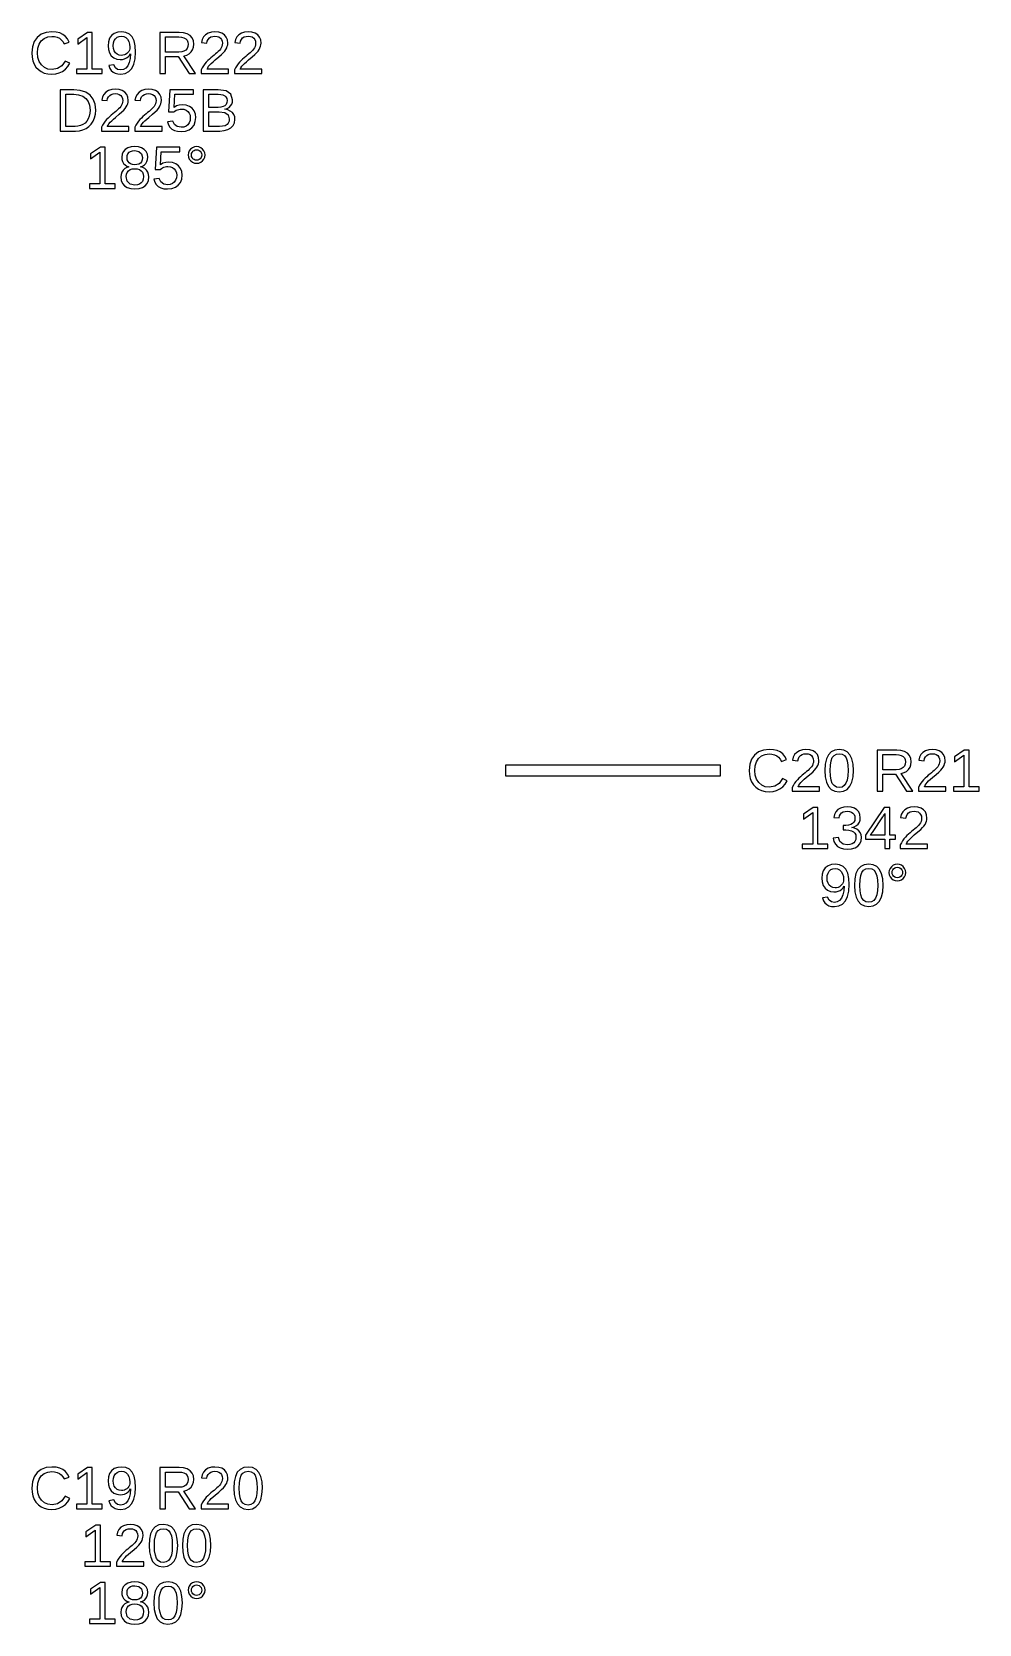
# Model space of a CAD drawing. Extents: x 194 to 2890, y 45 to 1503.
# Drawn here: x 2058 to 2190, y 456.1 to 678 of the extents above; entities that cross this region are included whole.
import ezdxf

# ---------------------------------------------------------------- set-up
doc = ezdxf.new("R2010")
doc.units = 0
doc.layers.get('0').update_dxf_attribs({"linetype": 'CONTINUOUS'})

msp = doc.modelspace()

# ---------------------------------------------------------------- linework, layer by layer
for points in [[(2061.31, 672.093), (2061.81, 672.222), (2062.26, 672.437), (2062.66, 672.734), (2062.99, 673.109), (2063.26, 673.564), (2062.62, 673.881), (2062.15, 673.219), (2061.55, 672.821), (2060.81, 672.689), (2060.23, 672.76), (2059.73, 672.974), (2059.32, 673.33), (2059.01, 673.803), (2058.83, 674.368), (2058.77, 675.024), (2058.83, 675.685), (2059, 676.244), (2059.3, 676.703), (2059.7, 677.043), (2060.19, 677.247), (2060.78, 677.315), (2061.16, 677.286), (2061.51, 677.198), (2061.83, 677.051), (2062.09, 676.848), (2062.31, 676.593), (2062.47, 676.286), (2063.2, 676.53), (2062.97, 676.961), (2062.67, 677.315), (2062.3, 677.592), (2061.86, 677.791), (2061.35, 677.91), (2060.77, 677.95), (2059.96, 677.863), (2059.28, 677.604), (2058.72, 677.173), (2058.31, 676.589), (2058.06, 675.873), (2057.98, 675.024), (2058.02, 674.441), (2058.13, 673.913), (2058.31, 673.44), (2058.56, 673.028), (2058.89, 672.685), (2059.27, 672.41), (2059.72, 672.21), (2060.22, 672.09), (2060.77, 672.05)], [(2067.8, 672.754), (2066.41, 672.754), (2066.41, 677.864), (2065.73, 677.864), (2064.37, 676.933), (2064.37, 676.241), (2065.67, 677.165), (2065.67, 672.754), (2064.21, 672.754), (2064.21, 672.132), (2067.8, 672.132)], [(2070.99, 672.138), (2071.5, 672.403), (2071.91, 672.844), (2072.21, 673.448), (2072.39, 674.205), (2072.45, 675.114), (2072.39, 675.981), (2072.23, 676.691), (2071.96, 677.242), (2071.58, 677.635), (2071.09, 677.871), (2070.51, 677.95), (2069.95, 677.893), (2069.48, 677.721), (2069.1, 677.435), (2068.82, 677.049), (2068.65, 676.578), (2068.6, 676.021), (2068.65, 675.476), (2068.8, 675.009), (2069.06, 674.617), (2069.41, 674.324), (2069.82, 674.147), (2070.3, 674.089), (2070.61, 674.113), (2070.89, 674.187), (2071.17, 674.31), (2071.4, 674.474), (2071.59, 674.67), (2071.72, 674.898), (2071.68, 674.23), (2071.56, 673.672), (2071.36, 673.226), (2071.1, 672.901), (2070.77, 672.705), (2070.38, 672.64), (2069.94, 672.72), (2069.62, 672.958), (2069.42, 673.356), (2068.72, 673.246), (2068.86, 672.865), (2069.05, 672.56), (2069.3, 672.333), (2069.6, 672.176), (2069.95, 672.082), (2070.37, 672.05)], [(2070.15, 674.707), (2069.88, 674.828), (2069.65, 675.03), (2069.48, 675.302), (2069.38, 675.633), (2069.34, 676.021), (2069.38, 676.403), (2069.48, 676.727), (2069.65, 676.996), (2069.88, 677.196), (2070.15, 677.316), (2070.48, 677.356), (2070.81, 677.309), (2071.1, 677.169), (2071.33, 676.935), (2071.51, 676.624), (2071.61, 676.253), (2071.65, 675.822), (2071.63, 675.605), (2071.58, 675.404), (2071.49, 675.22), (2071.38, 675.057), (2071.23, 674.92), (2071.06, 674.811), (2070.88, 674.731), (2070.68, 674.682), (2070.47, 674.666)], [(2076.62, 674.512), (2078.4, 674.512), (2079.89, 672.132), (2080.79, 672.132), (2079.16, 674.601), (2079.57, 674.713), (2079.91, 674.896), (2080.19, 675.151), (2080.4, 675.463), (2080.52, 675.821), (2080.56, 676.225), (2080.5, 676.702), (2080.33, 677.104), (2080.03, 677.431), (2079.63, 677.672), (2079.14, 677.816), (2078.54, 677.864), (2075.84, 677.864), (2075.84, 672.132), (2076.62, 672.132)], [(2076.62, 675.126), (2076.62, 677.242), (2078.46, 677.242), (2078.85, 677.213), (2079.18, 677.125), (2079.44, 676.979), (2079.63, 676.778), (2079.74, 676.524), (2079.78, 676.217), (2079.74, 675.898), (2079.63, 675.63), (2079.44, 675.413), (2079.19, 675.254), (2078.87, 675.158), (2078.49, 675.126)], [(2085.39, 672.754), (2082.4, 672.754), (2082.5, 672.946), (2082.63, 673.144), (2082.8, 673.346), (2083, 673.559), (2083.25, 673.789), (2083.54, 674.036), (2084.05, 674.457), (2084.43, 674.797), (2084.7, 675.057), (2084.88, 675.277), (2085.03, 675.496), (2085.15, 675.716), (2085.23, 675.936), (2085.28, 676.157), (2085.3, 676.379), (2085.25, 676.843), (2085.09, 677.23), (2084.84, 677.541), (2084.48, 677.768), (2084.04, 677.904), (2083.5, 677.95), (2083.01, 677.905), (2082.58, 677.769), (2082.21, 677.543), (2081.92, 677.24), (2081.73, 676.876), (2081.63, 676.448), (2082.38, 676.379), (2082.44, 676.663), (2082.56, 676.901), (2082.73, 677.093), (2082.95, 677.235), (2083.21, 677.319), (2083.5, 677.348), (2083.81, 677.319), (2084.06, 677.232), (2084.27, 677.087), (2084.43, 676.89), (2084.52, 676.646), (2084.55, 676.355), (2084.53, 676.13), (2084.48, 675.921), (2084.39, 675.728), (2084.27, 675.547), (2084.13, 675.37), (2083.97, 675.199), (2083.79, 675.031), (2083.59, 674.863), (2083.38, 674.695), (2083.17, 674.522), (2082.95, 674.34), (2082.73, 674.148), (2082.51, 673.943), (2082.3, 673.724), (2082.1, 673.488), (2081.91, 673.233), (2081.74, 672.953), (2081.59, 672.648), (2081.59, 672.132), (2085.39, 672.132)], [(2090.03, 672.754), (2087.03, 672.754), (2087.13, 672.946), (2087.27, 673.144), (2087.43, 673.346), (2087.64, 673.559), (2087.89, 673.789), (2088.18, 674.036), (2088.68, 674.457), (2089.07, 674.797), (2089.33, 675.057), (2089.51, 675.277), (2089.67, 675.496), (2089.78, 675.716), (2089.87, 675.936), (2089.92, 676.157), (2089.94, 676.379), (2089.88, 676.843), (2089.73, 677.23), (2089.47, 677.541), (2089.12, 677.768), (2088.67, 677.904), (2088.14, 677.95), (2087.64, 677.905), (2087.21, 677.769), (2086.85, 677.543), (2086.56, 677.24), (2086.36, 676.876), (2086.26, 676.448), (2087.01, 676.379), (2087.07, 676.663), (2087.19, 676.901), (2087.37, 677.093), (2087.59, 677.235), (2087.84, 677.319), (2088.14, 677.348), (2088.44, 677.319), (2088.7, 677.232), (2088.91, 677.087), (2089.06, 676.89), (2089.15, 676.646), (2089.18, 676.355), (2089.17, 676.13), (2089.11, 675.921), (2089.02, 675.728), (2088.9, 675.547), (2088.76, 675.37), (2088.6, 675.199), (2088.42, 675.031), (2088.23, 674.863), (2088.02, 674.695), (2087.8, 674.522), (2087.58, 674.34), (2087.36, 674.148), (2087.15, 673.943), (2086.94, 673.724), (2086.74, 673.488), (2086.55, 673.233), (2086.38, 672.953), (2086.23, 672.648), (2086.23, 672.132), (2090.03, 672.132)], [(2064.62, 664.171), (2065.11, 664.289), (2065.55, 664.485), (2065.94, 664.756), (2066.27, 665.096), (2066.53, 665.505), (2066.73, 665.973), (2066.84, 666.49), (2066.88, 667.057), (2066.79, 667.886), (2066.53, 668.579), (2066.09, 669.134), (2065.49, 669.54), (2064.74, 669.783), (2063.84, 669.864), (2061.94, 669.864), (2061.94, 664.132), (2064.09, 664.132)], [(2062.72, 664.754), (2062.72, 669.242), (2063.82, 669.242), (2064.5, 669.18), (2065.07, 668.993), (2065.51, 668.682), (2065.84, 668.253), (2066.03, 667.711), (2066.1, 667.057), (2066.07, 666.606), (2065.98, 666.196), (2065.84, 665.828), (2065.65, 665.508), (2065.4, 665.242), (2065.11, 665.031), (2064.77, 664.877), (2064.4, 664.785), (2064, 664.754)], [(2071.49, 664.754), (2068.5, 664.754), (2068.6, 664.946), (2068.73, 665.144), (2068.9, 665.346), (2069.11, 665.559), (2069.36, 665.789), (2069.65, 666.036), (2070.15, 666.457), (2070.54, 666.797), (2070.8, 667.057), (2070.98, 667.277), (2071.13, 667.496), (2071.25, 667.716), (2071.34, 667.936), (2071.39, 668.157), (2071.4, 668.379), (2071.35, 668.843), (2071.2, 669.23), (2070.94, 669.541), (2070.58, 669.768), (2070.14, 669.904), (2069.61, 669.95), (2069.11, 669.905), (2068.68, 669.769), (2068.31, 669.543), (2068.03, 669.24), (2067.83, 668.876), (2067.73, 668.448), (2068.48, 668.379), (2068.54, 668.663), (2068.66, 668.901), (2068.83, 669.093), (2069.05, 669.235), (2069.31, 669.319), (2069.61, 669.348), (2069.91, 669.319), (2070.17, 669.232), (2070.37, 669.087), (2070.53, 668.89), (2070.62, 668.646), (2070.65, 668.355), (2070.63, 668.13), (2070.58, 667.921), (2070.49, 667.728), (2070.37, 667.547), (2070.23, 667.37), (2070.07, 667.199), (2069.89, 667.031), (2069.69, 666.863), (2069.49, 666.695), (2069.27, 666.522), (2069.05, 666.34), (2068.83, 666.148), (2068.62, 665.943), (2068.41, 665.724), (2068.2, 665.488), (2068.01, 665.233), (2067.85, 664.953), (2067.7, 664.648), (2067.7, 664.132), (2071.49, 664.132)], [(2076.13, 664.754), (2073.14, 664.754), (2073.24, 664.946), (2073.37, 665.144), (2073.54, 665.346), (2073.74, 665.559), (2073.99, 665.789), (2074.28, 666.036), (2074.79, 666.457), (2075.17, 666.797), (2075.43, 667.057), (2075.62, 667.277), (2075.77, 667.496), (2075.89, 667.716), (2075.97, 667.936), (2076.02, 668.157), (2076.04, 668.379), (2075.99, 668.843), (2075.83, 669.23), (2075.57, 669.541), (2075.22, 669.768), (2074.77, 669.904), (2074.24, 669.95), (2073.75, 669.905), (2073.31, 669.769), (2072.95, 669.543), (2072.66, 669.24), (2072.47, 668.876), (2072.36, 668.448), (2073.11, 668.379), (2073.18, 668.663), (2073.29, 668.901), (2073.47, 669.093), (2073.69, 669.235), (2073.95, 669.319), (2074.24, 669.348), (2074.54, 669.319), (2074.8, 669.232), (2075.01, 669.087), (2075.16, 668.89), (2075.25, 668.646), (2075.29, 668.355), (2075.27, 668.13), (2075.21, 667.921), (2075.12, 667.728), (2075.01, 667.547), (2074.87, 667.37), (2074.7, 667.199), (2074.52, 667.031), (2074.33, 666.863), (2074.12, 666.695), (2073.9, 666.522), (2073.69, 666.34), (2073.47, 666.148), (2073.25, 665.943), (2073.04, 665.724), (2072.84, 665.488), (2072.65, 665.233), (2072.48, 664.953), (2072.33, 664.648), (2072.33, 664.132), (2076.13, 664.132)], [(2079.39, 664.108), (2079.89, 664.282), (2080.29, 664.571), (2080.59, 664.961), (2080.77, 665.437), (2080.83, 665.999), (2080.78, 666.497), (2080.61, 666.929), (2080.33, 667.293), (2079.96, 667.569), (2079.51, 667.734), (2078.98, 667.789), (2078.53, 667.749), (2078.14, 667.627), (2077.8, 667.423), (2077.91, 669.242), (2080.5, 669.242), (2080.5, 669.864), (2077.24, 669.864), (2077.05, 666.78), (2077.76, 666.78), (2077.93, 666.915), (2078.11, 667.021), (2078.28, 667.098), (2078.45, 667.15), (2078.64, 667.181), (2078.83, 667.191), (2079.18, 667.154), (2079.49, 667.043), (2079.74, 666.858), (2079.92, 666.612), (2080.03, 666.321), (2080.07, 665.983), (2080.03, 665.597), (2079.92, 665.271), (2079.74, 665.004), (2079.49, 664.806), (2079.18, 664.688), (2078.81, 664.648), (2078.25, 664.743), (2077.86, 665.026), (2077.62, 665.499), (2076.88, 665.413), (2077.01, 665.006), (2077.22, 664.668), (2077.5, 664.4), (2077.87, 664.206), (2078.3, 664.089), (2078.8, 664.05)], [(2084.81, 664.179), (2085.32, 664.32), (2085.74, 664.557), (2086.05, 664.878), (2086.24, 665.275), (2086.3, 665.747), (2086.26, 666.107), (2086.14, 666.424), (2085.93, 666.697), (2085.65, 666.915), (2085.3, 667.068), (2084.88, 667.155), (2085.2, 667.259), (2085.47, 667.413), (2085.68, 667.618), (2085.84, 667.867), (2085.93, 668.152), (2085.97, 668.473), (2085.74, 669.246), (2085.07, 669.71), (2083.95, 669.864), (2081.87, 669.864), (2081.87, 664.132), (2084.19, 664.132)], [(2082.64, 667.427), (2082.64, 669.242), (2083.95, 669.242), (2084.32, 669.22), (2084.62, 669.153), (2084.87, 669.043), (2085.04, 668.88), (2085.15, 668.659), (2085.19, 668.379), (2085.15, 668.084), (2085.05, 667.845), (2084.88, 667.661), (2084.64, 667.531), (2084.33, 667.453), (2083.95, 667.427)], [(2082.64, 664.754), (2082.64, 666.821), (2084.09, 666.821), (2084.88, 666.708), (2085.36, 666.371), (2085.51, 665.808), (2085.48, 665.487), (2085.37, 665.224), (2085.19, 665.019), (2084.93, 664.872), (2084.58, 664.783), (2084.15, 664.754)], [(2069.61, 656.754), (2068.21, 656.754), (2068.21, 661.864), (2067.54, 661.864), (2066.18, 660.933), (2066.18, 660.241), (2067.48, 661.165), (2067.48, 656.754), (2066.02, 656.754), (2066.02, 656.132), (2069.61, 656.132)], [(2072.92, 656.099), (2073.4, 656.247), (2073.78, 656.494), (2074.06, 656.828), (2074.23, 657.24), (2074.29, 657.731), (2074.25, 658.087), (2074.15, 658.401), (2073.98, 658.672), (2073.75, 658.891), (2073.47, 659.047), (2073.13, 659.138), (2073.13, 659.155), (2073.42, 659.247), (2073.67, 659.401), (2073.87, 659.614), (2074.03, 659.873), (2074.12, 660.159), (2074.15, 660.473), (2074.09, 660.895), (2073.93, 661.254), (2073.66, 661.551), (2073.29, 661.773), (2072.84, 661.906), (2072.32, 661.95), (2071.81, 661.905), (2071.37, 661.769), (2071, 661.543), (2070.73, 661.244), (2070.57, 660.89), (2070.51, 660.481), (2070.54, 660.167), (2070.63, 659.881), (2070.78, 659.622), (2070.99, 659.407), (2071.23, 659.248), (2071.52, 659.146), (2071.52, 659.13), (2071.21, 659.043), (2070.93, 658.888), (2070.7, 658.666), (2070.52, 658.391), (2070.41, 658.077), (2070.38, 657.722), (2070.44, 657.229), (2070.61, 656.816), (2070.9, 656.486), (2071.29, 656.244), (2071.77, 656.099), (2072.34, 656.05)], [(2072.01, 659.452), (2071.75, 659.538), (2071.54, 659.681), (2071.39, 659.88), (2071.29, 660.13), (2071.26, 660.432), (2071.29, 660.728), (2071.38, 660.971), (2071.53, 661.16), (2071.74, 661.296), (2072, 661.377), (2072.32, 661.405), (2072.91, 661.297), (2073.27, 660.972), (2073.39, 660.432), (2073.36, 660.11), (2073.27, 659.853), (2073.11, 659.661), (2072.91, 659.529), (2072.64, 659.45), (2072.33, 659.423)], [(2077.49, 656.108), (2077.99, 656.282), (2078.4, 656.571), (2078.7, 656.961), (2078.88, 657.437), (2078.94, 657.999), (2078.88, 658.497), (2078.71, 658.929), (2078.43, 659.293), (2078.06, 659.569), (2077.61, 659.734), (2077.08, 659.789), (2076.64, 659.749), (2076.24, 659.627), (2075.9, 659.423), (2076.01, 661.242), (2078.6, 661.242), (2078.6, 661.864), (2075.34, 661.864), (2075.15, 658.78), (2075.87, 658.78), (2076.04, 658.915), (2076.21, 659.021), (2076.38, 659.098), (2076.56, 659.15), (2076.74, 659.181), (2076.93, 659.191), (2077.29, 659.154), (2077.59, 659.043), (2077.84, 658.858), (2078.03, 658.612), (2078.14, 658.321), (2078.17, 657.983), (2078.14, 657.597), (2078.03, 657.271), (2077.84, 657.004), (2077.59, 656.806), (2077.28, 656.688), (2076.92, 656.648), (2076.36, 656.743), (2075.96, 657.026), (2075.73, 657.499), (2074.98, 657.413), (2075.11, 657.006), (2075.32, 656.668), (2075.61, 656.4), (2075.97, 656.206), (2076.4, 656.089), (2076.9, 656.05)], [(2081.25, 659.668), (2081.53, 659.781), (2081.77, 659.968), (2081.96, 660.21), (2082.08, 660.484), (2082.12, 660.79), (2082.08, 661.097), (2081.97, 661.371), (2081.78, 661.612), (2081.53, 661.8), (2081.26, 661.912), (2080.95, 661.95), (2080.64, 661.912), (2080.36, 661.798), (2080.12, 661.608), (2079.93, 661.365), (2079.82, 661.093), (2079.78, 660.79), (2079.82, 660.488), (2079.93, 660.215), (2080.13, 659.972), (2080.37, 659.783), (2080.64, 659.669), (2080.95, 659.631)], [(2080.76, 660.082), (2080.59, 660.154), (2080.44, 660.274), (2080.32, 660.427), (2080.25, 660.599), (2080.23, 660.79), (2080.25, 660.981), (2080.32, 661.154), (2080.44, 661.307), (2080.59, 661.427), (2080.76, 661.499), (2080.95, 661.523), (2081.14, 661.499), (2081.31, 661.429), (2081.46, 661.311), (2081.58, 661.159), (2081.65, 660.986), (2081.67, 660.79), (2081.65, 660.597), (2081.58, 660.424), (2081.46, 660.271), (2081.31, 660.153), (2081.14, 660.082), (2080.95, 660.058)], [(2071.67, 656.731), (2071.27, 657.126), (2071.14, 657.783), (2071.17, 658.098), (2071.27, 658.365), (2071.45, 658.583), (2071.68, 658.745), (2071.97, 658.842), (2072.32, 658.874), (2072.67, 658.844), (2072.97, 658.754), (2073.21, 658.603), (2073.39, 658.394), (2073.49, 658.126), (2073.53, 657.8), (2073.5, 657.42), (2073.4, 657.115), (2073.23, 656.886), (2073.01, 656.727), (2072.71, 656.631), (2072.34, 656.599)], [(2161.31, 572.093), (2161.81, 572.222), (2162.26, 572.437), (2162.66, 572.734), (2162.99, 573.109), (2163.26, 573.564), (2162.62, 573.881), (2162.15, 573.219), (2161.55, 572.821), (2160.81, 572.689), (2160.23, 572.76), (2159.73, 572.974), (2159.32, 573.33), (2159.01, 573.803), (2158.83, 574.368), (2158.77, 575.024), (2158.83, 575.685), (2159, 576.244), (2159.3, 576.703), (2159.7, 577.043), (2160.19, 577.247), (2160.78, 577.315), (2161.16, 577.286), (2161.51, 577.198), (2161.83, 577.051), (2162.09, 576.848), (2162.31, 576.593), (2162.47, 576.286), (2163.2, 576.53), (2162.97, 576.961), (2162.67, 577.315), (2162.3, 577.592), (2161.86, 577.791), (2161.35, 577.91), (2160.77, 577.95), (2159.96, 577.863), (2159.28, 577.604), (2158.72, 577.173), (2158.31, 576.589), (2158.06, 575.873), (2157.98, 575.024), (2158.02, 574.441), (2158.13, 573.913), (2158.31, 573.44), (2158.56, 573.028), (2158.89, 572.685), (2159.27, 572.41), (2159.72, 572.21), (2160.22, 572.09), (2160.77, 572.05)], [(2167.79, 572.754), (2164.8, 572.754), (2164.9, 572.946), (2165.03, 573.144), (2165.2, 573.346), (2165.4, 573.559), (2165.65, 573.789), (2165.94, 574.036), (2166.45, 574.457), (2166.83, 574.797), (2167.09, 575.057), (2167.28, 575.277), (2167.43, 575.496), (2167.55, 575.716), (2167.63, 575.936), (2167.68, 576.157), (2167.7, 576.379), (2167.65, 576.843), (2167.49, 577.23), (2167.23, 577.541), (2166.88, 577.768), (2166.43, 577.904), (2165.9, 577.95), (2165.41, 577.905), (2164.98, 577.769), (2164.61, 577.543), (2164.32, 577.24), (2164.13, 576.876), (2164.02, 576.448), (2164.77, 576.379), (2164.84, 576.663), (2164.96, 576.901), (2165.13, 577.093), (2165.35, 577.235), (2165.61, 577.319), (2165.9, 577.348), (2166.2, 577.319), (2166.46, 577.232), (2166.67, 577.087), (2166.82, 576.89), (2166.92, 576.646), (2166.95, 576.355), (2166.93, 576.13), (2166.87, 575.921), (2166.79, 575.728), (2166.67, 575.547), (2166.53, 575.37), (2166.36, 575.199), (2166.18, 575.031), (2165.99, 574.863), (2165.78, 574.695), (2165.56, 574.522), (2165.35, 574.34), (2165.13, 574.148), (2164.91, 573.943), (2164.7, 573.724), (2164.5, 573.488), (2164.31, 573.233), (2164.14, 572.953), (2163.99, 572.648), (2163.99, 572.132), (2167.79, 572.132)], [(2171.12, 572.134), (2171.62, 572.387), (2172.01, 572.807), (2172.29, 573.387), (2172.46, 574.118), (2172.52, 575), (2172.46, 575.894), (2172.3, 576.629), (2172.03, 577.205), (2171.65, 577.619), (2171.16, 577.867), (2170.54, 577.95), (2169.91, 577.868), (2169.4, 577.623), (2169.02, 577.213), (2168.75, 576.64), (2168.59, 575.902), (2168.53, 575), (2168.59, 574.114), (2168.75, 573.382), (2169.03, 572.803), (2169.42, 572.385), (2169.91, 572.134), (2170.51, 572.05)], [(2170.13, 572.711), (2169.81, 572.9), (2169.57, 573.214), (2169.41, 573.664), (2169.31, 574.259), (2169.27, 575), (2169.31, 575.759), (2169.4, 576.362), (2169.57, 576.806), (2169.81, 577.112), (2170.13, 577.295), (2170.54, 577.356), (2170.94, 577.294), (2171.25, 577.108), (2171.49, 576.798), (2171.64, 576.351), (2171.74, 575.751), (2171.77, 575), (2171.74, 574.271), (2171.64, 573.68), (2171.47, 573.226), (2171.23, 572.905), (2170.92, 572.712), (2170.52, 572.648)], [(2176.62, 574.512), (2178.4, 574.512), (2179.89, 572.132), (2180.79, 572.132), (2179.16, 574.601), (2179.57, 574.713), (2179.91, 574.896), (2180.19, 575.151), (2180.4, 575.463), (2180.52, 575.821), (2180.56, 576.225), (2180.5, 576.702), (2180.33, 577.104), (2180.03, 577.431), (2179.63, 577.672), (2179.14, 577.816), (2178.54, 577.864), (2175.84, 577.864), (2175.84, 572.132), (2176.62, 572.132)], [(2176.62, 575.126), (2176.62, 577.242), (2178.46, 577.242), (2178.85, 577.213), (2179.18, 577.125), (2179.44, 576.979), (2179.63, 576.778), (2179.74, 576.524), (2179.78, 576.217), (2179.74, 575.898), (2179.63, 575.63), (2179.44, 575.413), (2179.19, 575.254), (2178.87, 575.158), (2178.49, 575.126)], [(2185.39, 572.754), (2182.4, 572.754), (2182.5, 572.946), (2182.63, 573.144), (2182.8, 573.346), (2183, 573.559), (2183.25, 573.789), (2183.54, 574.036), (2184.05, 574.457), (2184.43, 574.797), (2184.7, 575.057), (2184.88, 575.277), (2185.03, 575.496), (2185.15, 575.716), (2185.23, 575.936), (2185.28, 576.157), (2185.3, 576.379), (2185.25, 576.843), (2185.09, 577.23), (2184.84, 577.541), (2184.48, 577.768), (2184.04, 577.904), (2183.5, 577.95), (2183.01, 577.905), (2182.58, 577.769), (2182.21, 577.543), (2181.92, 577.24), (2181.73, 576.876), (2181.63, 576.448), (2182.38, 576.379), (2182.44, 576.663), (2182.56, 576.901), (2182.73, 577.093), (2182.95, 577.235), (2183.21, 577.319), (2183.5, 577.348), (2183.81, 577.319), (2184.06, 577.232), (2184.27, 577.087), (2184.43, 576.89), (2184.52, 576.646), (2184.55, 576.355), (2184.53, 576.13), (2184.48, 575.921), (2184.39, 575.728), (2184.27, 575.547), (2184.13, 575.37), (2183.97, 575.199), (2183.79, 575.031), (2183.59, 574.863), (2183.38, 574.695), (2183.17, 574.522), (2182.95, 574.34), (2182.73, 574.148), (2182.51, 573.943), (2182.3, 573.724), (2182.1, 573.488), (2181.91, 573.233), (2181.74, 572.953), (2181.59, 572.648), (2181.59, 572.132), (2185.39, 572.132)], [(2190.04, 572.754), (2188.64, 572.754), (2188.64, 577.864), (2187.97, 577.864), (2186.61, 576.933), (2186.61, 576.241), (2187.91, 577.165), (2187.91, 572.754), (2186.45, 572.754), (2186.45, 572.132), (2190.04, 572.132)], [(2154, 575.75), (2124, 575.75), (2124, 574.25), (2154, 574.25)], [(2168.96, 564.754), (2167.56, 564.754), (2167.56, 569.864), (2166.89, 569.864), (2165.53, 568.933), (2165.53, 568.241), (2166.83, 569.165), (2166.83, 564.754), (2165.37, 564.754), (2165.37, 564.132), (2168.96, 564.132)], [(2172.26, 564.099), (2172.74, 564.244), (2173.13, 564.486), (2173.41, 564.816), (2173.58, 565.225), (2173.63, 565.714), (2173.59, 566.06), (2173.47, 566.363), (2173.28, 566.626), (2173.01, 566.835), (2172.67, 566.978), (2172.27, 567.057), (2172.27, 567.073), (2172.63, 567.179), (2172.93, 567.335), (2173.17, 567.539), (2173.34, 567.791), (2173.44, 568.089), (2173.47, 568.432), (2173.42, 568.875), (2173.26, 569.247), (2173, 569.549), (2172.64, 569.772), (2172.19, 569.905), (2171.66, 569.95), (2171.16, 569.906), (2170.73, 569.774), (2170.36, 569.555), (2170.08, 569.258), (2169.88, 568.892), (2169.78, 568.457), (2170.52, 568.4), (2170.58, 568.678), (2170.69, 568.911), (2170.86, 569.099), (2171.08, 569.237), (2171.35, 569.32), (2171.65, 569.348), (2171.97, 569.318), (2172.24, 569.229), (2172.45, 569.081), (2172.6, 568.882), (2172.69, 568.64), (2172.72, 568.355), (2172.69, 568.068), (2172.57, 567.826), (2172.39, 567.629), (2172.14, 567.483), (2171.83, 567.395), (2171.46, 567.366), (2171.06, 567.366), (2171.06, 566.731), (2171.47, 566.731), (2171.89, 566.702), (2172.24, 566.615), (2172.51, 566.469), (2172.71, 566.271), (2172.83, 566.028), (2172.87, 565.739), (2172.84, 565.41), (2172.73, 565.14), (2172.56, 564.929), (2172.32, 564.778), (2172.03, 564.687), (2171.69, 564.656), (2171.06, 564.769), (2170.64, 565.108), (2170.44, 565.674), (2169.68, 565.604), (2169.79, 565.134), (2170, 564.746), (2170.3, 564.443), (2170.68, 564.225), (2171.15, 564.094), (2171.69, 564.05)], [(2177.58, 565.429), (2178.39, 565.429), (2178.39, 566.007), (2177.58, 566.007), (2177.58, 569.864), (2176.82, 569.864), (2174.19, 565.999), (2174.19, 565.429), (2176.89, 565.429), (2176.89, 564.132), (2177.58, 564.132)], [(2174.87, 566.007), (2174.93, 566.089), (2175.15, 566.39), (2176.62, 568.554), (2176.66, 568.618), (2176.71, 568.708), (2176.78, 568.823), (2176.84, 568.932), (2176.88, 569.004), (2176.89, 569.038), (2176.89, 566.007)], [(2182.85, 564.754), (2179.86, 564.754), (2179.96, 564.946), (2180.09, 565.144), (2180.26, 565.346), (2180.46, 565.559), (2180.71, 565.789), (2181, 566.036), (2181.51, 566.457), (2181.89, 566.797), (2182.15, 567.057), (2182.34, 567.277), (2182.49, 567.496), (2182.61, 567.716), (2182.69, 567.936), (2182.74, 568.157), (2182.76, 568.379), (2182.71, 568.843), (2182.55, 569.23), (2182.29, 569.541), (2181.94, 569.768), (2181.5, 569.904), (2180.96, 569.95), (2180.47, 569.905), (2180.04, 569.769), (2179.67, 569.543), (2179.38, 569.24), (2179.19, 568.876), (2179.09, 568.448), (2179.83, 568.379), (2179.9, 568.663), (2180.02, 568.901), (2180.19, 569.093), (2180.41, 569.235), (2180.67, 569.319), (2180.96, 569.348), (2181.27, 569.319), (2181.52, 569.232), (2181.73, 569.087), (2181.88, 568.89), (2181.98, 568.646), (2182.01, 568.355), (2181.99, 568.13), (2181.94, 567.921), (2181.85, 567.728), (2181.73, 567.547), (2181.59, 567.37), (2181.43, 567.199), (2181.25, 567.031), (2181.05, 566.863), (2180.84, 566.695), (2180.63, 566.522), (2180.41, 566.34), (2180.19, 566.148), (2179.97, 565.943), (2179.76, 565.724), (2179.56, 565.488), (2179.37, 565.233), (2179.2, 564.953), (2179.05, 564.648), (2179.05, 564.132), (2182.85, 564.132)], [(2170.48, 556.138), (2170.99, 556.403), (2171.4, 556.844), (2171.7, 557.448), (2171.88, 558.205), (2171.94, 559.114), (2171.88, 559.981), (2171.72, 560.691), (2171.45, 561.242), (2171.07, 561.635), (2170.58, 561.871), (2170, 561.95), (2169.44, 561.893), (2168.97, 561.721), (2168.59, 561.435), (2168.31, 561.049), (2168.15, 560.578), (2168.09, 560.021), (2168.14, 559.476), (2168.3, 559.009), (2168.55, 558.617), (2168.9, 558.324), (2169.31, 558.147), (2169.79, 558.089), (2170.1, 558.113), (2170.39, 558.187), (2170.66, 558.31), (2170.89, 558.474), (2171.08, 558.67), (2171.21, 558.898), (2171.17, 558.23), (2171.05, 557.672), (2170.85, 557.226), (2170.59, 556.901), (2170.26, 556.705), (2169.88, 556.64), (2169.44, 556.72), (2169.11, 556.958), (2168.91, 557.356), (2168.21, 557.246), (2168.35, 556.865), (2168.54, 556.56), (2168.79, 556.333), (2169.09, 556.176), (2169.45, 556.082), (2169.86, 556.05)], [(2175.25, 556.134), (2175.74, 556.387), (2176.14, 556.807), (2176.42, 557.387), (2176.59, 558.118), (2176.64, 559), (2176.59, 559.894), (2176.43, 560.629), (2176.16, 561.205), (2175.78, 561.619), (2175.28, 561.867), (2174.67, 561.95), (2174.03, 561.868), (2173.53, 561.623), (2173.14, 561.213), (2172.87, 560.64), (2172.71, 559.902), (2172.66, 559), (2172.71, 558.114), (2172.88, 557.382), (2173.16, 556.803), (2173.54, 556.385), (2174.04, 556.134), (2174.64, 556.05)], [(2178.94, 559.668), (2179.21, 559.781), (2179.46, 559.968), (2179.65, 560.21), (2179.76, 560.484), (2179.8, 560.79), (2179.76, 561.097), (2179.65, 561.371), (2179.46, 561.612), (2179.22, 561.8), (2178.94, 561.912), (2178.63, 561.95), (2178.32, 561.912), (2178.05, 561.798), (2177.8, 561.608), (2177.62, 561.365), (2177.5, 561.093), (2177.46, 560.79), (2177.5, 560.488), (2177.62, 560.215), (2177.81, 559.972), (2178.05, 559.783), (2178.33, 559.669), (2178.63, 559.631)], [(2178.44, 560.082), (2178.27, 560.154), (2178.12, 560.274), (2178, 560.427), (2177.93, 560.599), (2177.91, 560.79), (2177.93, 560.981), (2178, 561.154), (2178.12, 561.307), (2178.27, 561.427), (2178.44, 561.499), (2178.63, 561.523), (2178.83, 561.499), (2179, 561.429), (2179.15, 561.311), (2179.26, 561.159), (2179.33, 560.986), (2179.36, 560.79), (2179.33, 560.597), (2179.26, 560.424), (2179.15, 560.271), (2178.99, 560.153), (2178.82, 560.082), (2178.63, 560.058)], [(2169.64, 558.707), (2169.37, 558.828), (2169.14, 559.03), (2168.97, 559.302), (2168.87, 559.633), (2168.83, 560.021), (2168.87, 560.403), (2168.97, 560.727), (2169.14, 560.996), (2169.37, 561.196), (2169.65, 561.316), (2169.97, 561.356), (2170.3, 561.309), (2170.59, 561.169), (2170.82, 560.935), (2171, 560.624), (2171.11, 560.253), (2171.14, 559.822), (2171.12, 559.605), (2171.07, 559.404), (2170.98, 559.22), (2170.87, 559.057), (2170.72, 558.92), (2170.56, 558.811), (2170.37, 558.731), (2170.17, 558.682), (2169.97, 558.666)], [(2174.25, 556.711), (2173.94, 556.9), (2173.7, 557.214), (2173.53, 557.664), (2173.43, 558.259), (2173.4, 559), (2173.43, 559.759), (2173.53, 560.362), (2173.69, 560.806), (2173.93, 561.112), (2174.26, 561.295), (2174.67, 561.356), (2175.06, 561.294), (2175.38, 561.108), (2175.61, 560.798), (2175.77, 560.351), (2175.87, 559.751), (2175.9, 559), (2175.86, 558.271), (2175.76, 557.68), (2175.6, 557.226), (2175.36, 556.905), (2175.04, 556.712), (2174.65, 556.648)], [(2061.31, 472.093), (2061.81, 472.222), (2062.26, 472.437), (2062.66, 472.734), (2062.99, 473.109), (2063.26, 473.564), (2062.62, 473.881), (2062.15, 473.219), (2061.55, 472.821), (2060.81, 472.689), (2060.23, 472.76), (2059.73, 472.974), (2059.32, 473.33), (2059.01, 473.803), (2058.83, 474.368), (2058.77, 475.024), (2058.83, 475.685), (2059, 476.244), (2059.3, 476.703), (2059.7, 477.043), (2060.19, 477.247), (2060.78, 477.315), (2061.16, 477.286), (2061.51, 477.198), (2061.83, 477.051), (2062.09, 476.848), (2062.31, 476.593), (2062.47, 476.286), (2063.2, 476.53), (2062.97, 476.961), (2062.67, 477.315), (2062.3, 477.592), (2061.86, 477.791), (2061.35, 477.91), (2060.77, 477.95), (2059.96, 477.863), (2059.28, 477.604), (2058.72, 477.173), (2058.31, 476.589), (2058.06, 475.873), (2057.98, 475.024), (2058.02, 474.441), (2058.13, 473.913), (2058.31, 473.44), (2058.56, 473.028), (2058.89, 472.685), (2059.27, 472.41), (2059.72, 472.21), (2060.22, 472.09), (2060.77, 472.05)], [(2067.8, 472.754), (2066.41, 472.754), (2066.41, 477.864), (2065.73, 477.864), (2064.37, 476.933), (2064.37, 476.241), (2065.67, 477.165), (2065.67, 472.754), (2064.21, 472.754), (2064.21, 472.132), (2067.8, 472.132)], [(2070.99, 472.138), (2071.5, 472.403), (2071.91, 472.844), (2072.21, 473.448), (2072.39, 474.205), (2072.45, 475.114), (2072.39, 475.981), (2072.23, 476.691), (2071.96, 477.242), (2071.58, 477.635), (2071.09, 477.871), (2070.51, 477.95), (2069.95, 477.893), (2069.48, 477.721), (2069.1, 477.435), (2068.82, 477.049), (2068.65, 476.578), (2068.6, 476.021), (2068.65, 475.476), (2068.8, 475.009), (2069.06, 474.618), (2069.41, 474.324), (2069.82, 474.147), (2070.3, 474.089), (2070.61, 474.113), (2070.89, 474.187), (2071.17, 474.31), (2071.4, 474.474), (2071.59, 474.67), (2071.72, 474.898), (2071.68, 474.23), (2071.56, 473.672), (2071.36, 473.226), (2071.1, 472.901), (2070.77, 472.705), (2070.38, 472.64), (2069.94, 472.72), (2069.62, 472.958), (2069.42, 473.356), (2068.72, 473.246), (2068.86, 472.865), (2069.05, 472.56), (2069.3, 472.333), (2069.6, 472.176), (2069.95, 472.082), (2070.37, 472.05)], [(2070.15, 474.707), (2069.88, 474.828), (2069.65, 475.03), (2069.48, 475.302), (2069.38, 475.633), (2069.34, 476.021), (2069.38, 476.403), (2069.48, 476.727), (2069.65, 476.996), (2069.88, 477.196), (2070.15, 477.316), (2070.48, 477.356), (2070.81, 477.309), (2071.1, 477.169), (2071.33, 476.935), (2071.51, 476.624), (2071.61, 476.253), (2071.65, 475.822), (2071.63, 475.605), (2071.58, 475.404), (2071.49, 475.22), (2071.38, 475.057), (2071.23, 474.92), (2071.06, 474.811), (2070.88, 474.731), (2070.68, 474.682), (2070.47, 474.666)], [(2076.62, 474.512), (2078.4, 474.512), (2079.89, 472.132), (2080.79, 472.132), (2079.16, 474.601), (2079.57, 474.713), (2079.91, 474.896), (2080.19, 475.151), (2080.4, 475.463), (2080.52, 475.821), (2080.56, 476.225), (2080.5, 476.702), (2080.33, 477.104), (2080.03, 477.431), (2079.63, 477.672), (2079.14, 477.816), (2078.54, 477.864), (2075.84, 477.864), (2075.84, 472.132), (2076.62, 472.132)], [(2076.62, 475.126), (2076.62, 477.242), (2078.46, 477.242), (2078.85, 477.213), (2079.18, 477.125), (2079.44, 476.979), (2079.63, 476.778), (2079.74, 476.524), (2079.78, 476.217), (2079.74, 475.898), (2079.63, 475.63), (2079.44, 475.413), (2079.19, 475.254), (2078.87, 475.158), (2078.49, 475.126)], [(2085.39, 472.754), (2082.4, 472.754), (2082.5, 472.946), (2082.63, 473.144), (2082.8, 473.346), (2083, 473.559), (2083.25, 473.789), (2083.54, 474.036), (2084.05, 474.457), (2084.43, 474.797), (2084.7, 475.057), (2084.88, 475.277), (2085.03, 475.496), (2085.15, 475.716), (2085.23, 475.936), (2085.28, 476.157), (2085.3, 476.379), (2085.25, 476.843), (2085.09, 477.23), (2084.84, 477.541), (2084.48, 477.768), (2084.04, 477.904), (2083.5, 477.95), (2083.01, 477.905), (2082.58, 477.769), (2082.21, 477.543), (2081.92, 477.24), (2081.73, 476.876), (2081.63, 476.448), (2082.38, 476.379), (2082.44, 476.663), (2082.56, 476.901), (2082.73, 477.093), (2082.95, 477.235), (2083.21, 477.319), (2083.5, 477.348), (2083.81, 477.319), (2084.06, 477.232), (2084.27, 477.087), (2084.43, 476.89), (2084.52, 476.646), (2084.55, 476.355), (2084.53, 476.13), (2084.48, 475.921), (2084.39, 475.728), (2084.27, 475.547), (2084.13, 475.37), (2083.97, 475.199), (2083.79, 475.031), (2083.59, 474.863), (2083.38, 474.695), (2083.17, 474.522), (2082.95, 474.34), (2082.73, 474.148), (2082.51, 473.943), (2082.3, 473.724), (2082.1, 473.488), (2081.91, 473.233), (2081.74, 472.953), (2081.59, 472.648), (2081.59, 472.132), (2085.39, 472.132)], [(2088.72, 472.134), (2089.22, 472.387), (2089.61, 472.807), (2089.89, 473.387), (2090.06, 474.118), (2090.12, 475), (2090.07, 475.894), (2089.9, 476.629), (2089.64, 477.205), (2089.26, 477.619), (2088.76, 477.867), (2088.14, 477.95), (2087.51, 477.868), (2087, 477.623), (2086.62, 477.213), (2086.35, 476.64), (2086.19, 475.902), (2086.14, 475), (2086.19, 474.114), (2086.36, 473.382), (2086.63, 472.803), (2087.02, 472.385), (2087.51, 472.134), (2088.12, 472.05)], [(2087.73, 472.711), (2087.41, 472.9), (2087.18, 473.214), (2087.01, 473.664), (2086.91, 474.259), (2086.88, 475), (2086.91, 475.759), (2087.01, 476.362), (2087.17, 476.806), (2087.41, 477.112), (2087.73, 477.295), (2088.14, 477.356), (2088.54, 477.294), (2088.86, 477.108), (2089.09, 476.798), (2089.25, 476.351), (2089.34, 475.751), (2089.37, 475), (2089.34, 474.271), (2089.24, 473.68), (2089.07, 473.226), (2088.83, 472.905), (2088.52, 472.712), (2088.13, 472.648)], [(2068.96, 464.754), (2067.56, 464.754), (2067.56, 469.864), (2066.89, 469.864), (2065.53, 468.933), (2065.53, 468.241), (2066.83, 469.165), (2066.83, 464.754), (2065.37, 464.754), (2065.37, 464.132), (2068.96, 464.132)], [(2073.58, 464.754), (2070.59, 464.754), (2070.69, 464.946), (2070.82, 465.144), (2070.99, 465.346), (2071.19, 465.559), (2071.44, 465.789), (2071.73, 466.036), (2072.24, 466.457), (2072.62, 466.797), (2072.88, 467.057), (2073.07, 467.277), (2073.22, 467.496), (2073.34, 467.716), (2073.42, 467.936), (2073.47, 468.157), (2073.49, 468.379), (2073.44, 468.843), (2073.28, 469.23), (2073.03, 469.541), (2072.67, 469.768), (2072.23, 469.904), (2071.69, 469.95), (2071.2, 469.905), (2070.77, 469.769), (2070.4, 469.543), (2070.11, 469.24), (2069.92, 468.876), (2069.82, 468.448), (2070.57, 468.379), (2070.63, 468.663), (2070.75, 468.901), (2070.92, 469.093), (2071.14, 469.235), (2071.4, 469.319), (2071.69, 469.348), (2072, 469.319), (2072.25, 469.232), (2072.46, 469.087), (2072.62, 468.89), (2072.71, 468.646), (2072.74, 468.355), (2072.72, 468.13), (2072.67, 467.921), (2072.58, 467.728), (2072.46, 467.547), (2072.32, 467.37), (2072.16, 467.199), (2071.98, 467.031), (2071.78, 466.863), (2071.57, 466.695), (2071.36, 466.522), (2071.14, 466.34), (2070.92, 466.148), (2070.7, 465.943), (2070.49, 465.724), (2070.29, 465.488), (2070.1, 465.233), (2069.93, 464.953), (2069.78, 464.648), (2069.78, 464.132), (2073.58, 464.132)], [(2076.91, 464.134), (2077.41, 464.387), (2077.8, 464.807), (2078.08, 465.387), (2078.25, 466.118), (2078.31, 467), (2078.26, 467.894), (2078.09, 468.629), (2077.83, 469.205), (2077.45, 469.619), (2076.95, 469.867), (2076.33, 469.95), (2075.7, 469.868), (2075.19, 469.623), (2074.81, 469.213), (2074.54, 468.64), (2074.38, 467.902), (2074.33, 467), (2074.38, 466.114), (2074.55, 465.382), (2074.82, 464.803), (2075.21, 464.385), (2075.7, 464.134), (2076.31, 464.05)], [(2075.92, 464.711), (2075.6, 464.9), (2075.37, 465.214), (2075.2, 465.664), (2075.1, 466.259), (2075.07, 467), (2075.1, 467.759), (2075.2, 468.362), (2075.36, 468.806), (2075.6, 469.112), (2075.92, 469.295), (2076.33, 469.356), (2076.73, 469.294), (2077.04, 469.108), (2077.28, 468.798), (2077.44, 468.351), (2077.53, 467.751), (2077.56, 467), (2077.53, 466.271), (2077.43, 465.68), (2077.26, 465.226), (2077.02, 464.905), (2076.71, 464.712), (2076.32, 464.648)], [(2081.55, 464.134), (2082.05, 464.387), (2082.44, 464.807), (2082.72, 465.387), (2082.89, 466.118), (2082.94, 467), (2082.89, 467.894), (2082.73, 468.629), (2082.46, 469.205), (2082.08, 469.619), (2081.58, 469.867), (2080.97, 469.95), (2080.33, 469.868), (2079.83, 469.623), (2079.44, 469.213), (2079.17, 468.64), (2079.01, 467.902), (2078.96, 467), (2079.02, 466.114), (2079.18, 465.382), (2079.46, 464.803), (2079.84, 464.385), (2080.34, 464.134), (2080.94, 464.05)], [(2080.55, 464.711), (2080.24, 464.9), (2080, 465.214), (2079.83, 465.664), (2079.73, 466.259), (2079.7, 467), (2079.73, 467.759), (2079.83, 468.362), (2080, 468.806), (2080.23, 469.112), (2080.56, 469.295), (2080.97, 469.356), (2081.36, 469.294), (2081.68, 469.108), (2081.91, 468.798), (2082.07, 468.351), (2082.17, 467.751), (2082.2, 467), (2082.17, 466.271), (2082.07, 465.68), (2081.9, 465.226), (2081.66, 464.905), (2081.34, 464.712), (2080.95, 464.648)], [(2069.61, 456.754), (2068.21, 456.754), (2068.21, 461.864), (2067.54, 461.864), (2066.18, 460.933), (2066.18, 460.241), (2067.48, 461.165), (2067.48, 456.754), (2066.02, 456.754), (2066.02, 456.132), (2069.61, 456.132)], [(2072.92, 456.099), (2073.4, 456.247), (2073.78, 456.494), (2074.06, 456.828), (2074.23, 457.24), (2074.29, 457.731), (2074.25, 458.087), (2074.15, 458.401), (2073.98, 458.672), (2073.75, 458.892), (2073.47, 459.047), (2073.13, 459.138), (2073.13, 459.155), (2073.42, 459.247), (2073.67, 459.401), (2073.87, 459.614), (2074.03, 459.873), (2074.12, 460.159), (2074.15, 460.473), (2074.09, 460.895), (2073.93, 461.254), (2073.66, 461.551), (2073.29, 461.773), (2072.84, 461.906), (2072.32, 461.95), (2071.81, 461.905), (2071.37, 461.769), (2071, 461.543), (2070.73, 461.244), (2070.57, 460.89), (2070.51, 460.481), (2070.54, 460.167), (2070.63, 459.881), (2070.78, 459.623), (2070.99, 459.407), (2071.23, 459.248), (2071.52, 459.146), (2071.52, 459.13), (2071.21, 459.043), (2070.93, 458.888), (2070.7, 458.666), (2070.52, 458.391), (2070.41, 458.077), (2070.38, 457.722), (2070.44, 457.229), (2070.61, 456.816), (2070.9, 456.486), (2071.29, 456.244), (2071.77, 456.099), (2072.34, 456.05)], [(2077.56, 456.134), (2078.06, 456.387), (2078.45, 456.807), (2078.73, 457.387), (2078.9, 458.118), (2078.96, 459), (2078.91, 459.894), (2078.75, 460.629), (2078.48, 461.205), (2078.1, 461.619), (2077.6, 461.867), (2076.98, 461.95), (2076.35, 461.868), (2075.84, 461.623), (2075.46, 461.213), (2075.19, 460.64), (2075.03, 459.902), (2074.98, 459), (2075.03, 458.114), (2075.2, 457.382), (2075.47, 456.803), (2075.86, 456.385), (2076.35, 456.134), (2076.96, 456.05)], [(2081.25, 459.668), (2081.53, 459.781), (2081.77, 459.968), (2081.96, 460.21), (2082.08, 460.484), (2082.12, 460.79), (2082.08, 461.097), (2081.97, 461.371), (2081.78, 461.612), (2081.53, 461.8), (2081.26, 461.912), (2080.95, 461.95), (2080.64, 461.912), (2080.36, 461.798), (2080.12, 461.608), (2079.93, 461.365), (2079.82, 461.093), (2079.78, 460.79), (2079.82, 460.488), (2079.93, 460.215), (2080.13, 459.972), (2080.37, 459.783), (2080.64, 459.669), (2080.95, 459.631)], [(2072.01, 459.452), (2071.75, 459.538), (2071.54, 459.681), (2071.39, 459.88), (2071.29, 460.13), (2071.26, 460.432), (2071.29, 460.728), (2071.38, 460.971), (2071.53, 461.16), (2071.74, 461.296), (2072, 461.377), (2072.32, 461.405), (2072.91, 461.297), (2073.27, 460.972), (2073.39, 460.432), (2073.36, 460.11), (2073.27, 459.853), (2073.11, 459.661), (2072.91, 459.529), (2072.64, 459.45), (2072.33, 459.423)], [(2076.57, 456.711), (2076.25, 456.9), (2076.02, 457.214), (2075.85, 457.664), (2075.75, 458.259), (2075.72, 459), (2075.75, 459.759), (2075.85, 460.362), (2076.01, 460.806), (2076.25, 461.112), (2076.57, 461.295), (2076.98, 461.356), (2077.38, 461.294), (2077.7, 461.108), (2077.93, 460.798), (2078.09, 460.351), (2078.18, 459.751), (2078.22, 459), (2078.18, 458.271), (2078.08, 457.68), (2077.91, 457.226), (2077.68, 456.905), (2077.36, 456.712), (2076.97, 456.648)], [(2080.76, 460.082), (2080.59, 460.154), (2080.44, 460.274), (2080.32, 460.427), (2080.25, 460.599), (2080.23, 460.79), (2080.25, 460.981), (2080.32, 461.154), (2080.44, 461.307), (2080.59, 461.427), (2080.76, 461.499), (2080.95, 461.523), (2081.14, 461.499), (2081.31, 461.429), (2081.46, 461.311), (2081.58, 461.159), (2081.65, 460.986), (2081.67, 460.79), (2081.65, 460.597), (2081.58, 460.424), (2081.46, 460.271), (2081.31, 460.153), (2081.14, 460.082), (2080.95, 460.058)], [(2071.67, 456.731), (2071.27, 457.126), (2071.14, 457.783), (2071.17, 458.098), (2071.27, 458.365), (2071.45, 458.583), (2071.68, 458.745), (2071.97, 458.842), (2072.32, 458.874), (2072.67, 458.844), (2072.97, 458.754), (2073.21, 458.603), (2073.39, 458.394), (2073.49, 458.126), (2073.53, 457.8), (2073.5, 457.42), (2073.4, 457.115), (2073.23, 456.886), (2073.01, 456.727), (2072.71, 456.631), (2072.34, 456.599)]]:
    msp.add_lwpolyline(points, close=True)

doc.saveas('drawing.dxf')
